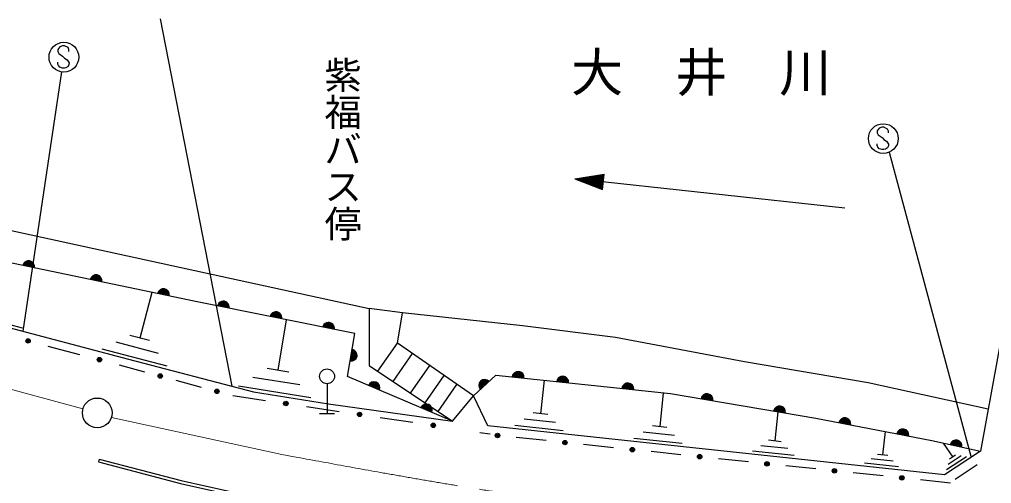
# Model space of a CAD drawing. Units: millimetres, scale not verified. Extents: x 40000 to 680000, y 20000 to 380000.
# Drawn here: x 460638 to 526006, y 297248 to 328458 of the extents above; entities that cross this region are included whole.
import ezdxf
from ezdxf.enums import TextEntityAlignment as Align

# ---------------------------------------------------------------- set-up
doc = ezdxf.new("R2010")
doc.units = ezdxf.units.MM
doc.header["$LTSCALE"] = 1000
doc.linetypes.add('CHAIN', pattern=[18.5, 12, -1.5, 3.5, -1.5])
for name, color, linetype, lineweight in [('M-BGD', 7, 'Continuous', 25), ('M-BMK', 2, 'CHAIN', 13), ('M-BMK-SRVR', 3, 'Continuous', 25), ('M-STR-HTXT', 7, 'Continuous', 13), ('M-STR-STRC', 7, 'Continuous', 25)]:
    doc.layers.add(name, color=color, linetype=linetype, lineweight=lineweight)
doc.styles.add('@ＭＳ ゴシック', font='')
doc.styles.add('ＭＳ ゴシック', font='')
doc.styles.get('@ＭＳ ゴシック').set_extended_font_data('@MS Gothic')
doc.styles.get('ＭＳ ゴシック').set_extended_font_data('MS Gothic')

msp = doc.modelspace()

# ---------------------------------------------------------------- linework, layer by layer
at = {"layer": 'M-BGD'}
for p, q in [((528735, 318480), (525251, 299416)), ((497977, 317746), (499954, 318052)), ((497977, 317746), (499842, 317022)), ((516137, 315772), (497977, 317746)), ((498025, 317727), (498028, 317754)), ((498074, 317708), (498079, 317762)), ((498122, 317690), (498131, 317770)), ((498170, 317671), (498182, 317778)), ((498218, 317652), (498233, 317785)), ((498267, 317634), (498284, 317793)), ((498315, 317615), (498335, 317801)), ((498363, 317596), (498386, 317809)), ((498411, 317577), (498437, 317817)), ((498460, 317559), (498489, 317825)), ((498508, 317540), (498540, 317833)), ((498556, 317521), (498591, 317841)), ((498604, 317502), (498642, 317849)), ((498653, 317484), (498693, 317857)), ((498701, 317465), (498744, 317865)), ((498749, 317446), (498796, 317873)), ((498797, 317428), (498847, 317880)), ((498846, 317409), (498898, 317888)), ((498894, 317390), (498949, 317896)), ((498942, 317371), (499000, 317904)), ((498991, 317353), (499051, 317912)), ((499039, 317334), (499102, 317920)), ((499087, 317315), (499154, 317928)), ((499135, 317297), (499205, 317936)), ((499184, 317278), (499256, 317944)), ((499232, 317259), (499307, 317952)), ((499280, 317240), (499358, 317960)), ((499328, 317222), (499409, 317968)), ((499377, 317203), (499461, 317975)), ((499425, 317184), (499512, 317983)), ((499473, 317165), (499563, 317991)), ((499521, 317147), (499614, 317999)), ((499570, 317128), (499665, 318007)), ((499618, 317109), (499716, 318015)), ((499666, 317091), (499768, 318023)), ((499714, 317072), (499819, 318031)), ((499763, 317053), (499870, 318039)), ((499811, 317034), (499921, 318047)), ((499842, 317022), (499954, 318052)), ((456092, 315140), (484163, 309018)), ((472584, 309469), (458986, 312307)), ((469531, 310105), (468731, 307035)), ((454007, 309309), (467980, 305615)), ((483183, 307328), (472584, 309469)), ((460841, 307705), (456951, 308735)), ((484163, 309018), (484163, 305186)), ((486393, 308739), (484163, 309018)), ((486068, 306696), (486393, 308739)), ((494462, 307858), (486393, 308739)), ((478571, 308265), (478021, 304865)), ((482701, 304437), (483183, 307328)), ((500715, 307077), (494462, 307858)), ((469991, 306005), (467131, 306745)), ((469391, 306865), (468071, 307205)), ((484745, 304798), (486066, 306697)), ((491176, 303143), (486068, 306696)), ((509385, 305442), (500715, 307077)), ((462553, 306489), (464686, 305928)), ((470581, 305145), (466191, 306285)), ((485769, 304113), (487077, 305994)), ((467980, 305615), (476384, 303420)), ((517700, 304021), (509385, 305442)), ((467351, 305228), (469046, 304769)), ((478751, 304745), (477291, 304975)), ((484163, 305186), (489768, 301439)), ((486935, 303333), (488228, 305193)), ((471164, 304194), (472859, 303735)), ((479491, 303885), (476331, 304385)), ((489768, 301439), (482701, 304437)), ((487913, 302680), (489194, 304522)), ((491176, 303143), (492668, 304545)), ((492668, 304545), (498667, 303914)), ((495921, 304205), (495681, 301945)), ((525768, 302248), (517700, 304021)), ((480221, 303015), (475361, 303795)), ((476384, 303420), (481417, 302617)), ((481323, 303959), (481323, 301959)), ((488789, 302094), (490059, 303920)), ((498667, 303914), (504420, 303300)), ((503931, 303355), (503691, 301085)), ((474977, 303160), (477179, 302835)), ((489768, 301439), (491176, 303143)), ((492131, 301136), (491176, 303143)), ((504420, 303300), (514190, 301645)), ((479932, 302428), (482134, 302102)), ((481417, 302617), (489768, 301439)), ((511641, 302075), (511431, 300115)), ((480823, 301959), (481823, 301959)), ((484886, 301696), (487088, 301370)), ((496681, 301345), (494571, 301575)), ((496161, 301885), (495191, 301995)), ((514190, 301645), (521990, 300148)), ((522832, 297833), (492131, 301136)), ((497191, 300795), (493951, 301145)), ((504691, 300485), (502581, 300705)), ((504171, 301025), (503201, 301135)), ((518851, 300755), (518681, 299175)), ((492280, 300574), (491588, 300667)), ((496059, 300135), (494046, 300346)), ((505211, 299935), (501961, 300275)), ((511851, 300065), (511011, 300155)), ((521990, 300148), (525251, 299416)), ((500590, 299660), (498576, 299871)), ((505120, 299185), (503107, 299396)), ((512741, 299125), (509941, 299425)), ((512301, 299595), (510481, 299795)), ((522761, 299975), (523391, 299025)), ((525251, 299416), (522832, 297833)), ((465994, 298893), (465943, 298700)), ((465994, 298893), (471519, 297446)), ((509651, 298710), (507637, 298921)), ((519381, 298755), (517911, 298915)), ((519021, 299135), (518341, 299205)), ((524331, 299055), (522971, 298165)), ((523961, 299105), (523081, 298525)), ((523591, 299155), (523181, 298885)), ((465943, 298700), (471472, 297252)), ((514181, 298235), (512168, 298446)), ((519741, 298365), (517471, 298615)), ((523564, 297535), (525030, 298536)), ((471519, 297446), (476434, 296349)), ((518712, 297760), (516698, 297971)), ((523242, 297285), (521229, 297496)), ((471472, 297252), (476395, 296152))]:
    msp.add_line(p, q, dxfattribs=at)
for centre, radius in [((461220, 306839), 150), ((461220, 306839), 100), ((461220, 306839), 50), ((466018, 305578), 150), ((466018, 305578), 100), ((466018, 305578), 50), ((470105, 304482), 150), ((481323, 304459), 500), ((470105, 304482), 100), ((470105, 304482), 50), ((473918, 303448), 150), ((473918, 303448), 100), ((473918, 303448), 50), ((478555, 302631), 150), ((478555, 302631), 100), ((478555, 302631), 50), ((483510, 301899), 150), ((483510, 301899), 100), ((483510, 301899), 50), ((488464, 301167), 150), ((488464, 301167), 100), ((488464, 301167), 50), ((492787, 300478), 150), ((492787, 300478), 100), ((492787, 300478), 50), ((497318, 300003), 150), ((497318, 300003), 100), ((497318, 300003), 50), ((501848, 299528), 150), ((501848, 299528), 100), ((501848, 299528), 50), ((506379, 299053), 150), ((506379, 299053), 100), ((506379, 299053), 50), ((510909, 298578), 150), ((510909, 298578), 100), ((510909, 298578), 50), ((515440, 298103), 150), ((515440, 298103), 100), ((515440, 298103), 50), ((519970, 297628), 150), ((519970, 297628), 100), ((519970, 297628), 50)]:
    msp.add_circle(centre, radius, dxfattribs=at)
for centre, radius, start, end in [((461252, 311834), 400, 348.2137, 168.2137), ((461252, 311834), 400, 348.2137, 168.2137), ((461252, 311834), 350, 348.2137, 168.2137), ((461252, 311834), 300, 348.2137, 168.2137), ((461252, 311834), 250, 348.2137, 168.2137), ((461252, 311834), 200, 348.2137, 168.2137), ((461252, 311834), 150, 348.2137, 168.2137), ((461252, 311834), 100, 348.2137, 168.2137), ((461252, 311834), 50, 348.2137, 168.2137), ((465785, 310888), 400, 348.2137, 168.2137), ((465785, 310888), 400, 348.2137, 168.2137), ((465785, 310888), 350, 348.2137, 168.2137), ((465785, 310888), 300, 348.2137, 168.2137), ((465785, 310888), 250, 348.2137, 168.2137), ((465785, 310888), 200, 348.2137, 168.2137), ((465785, 310888), 150, 348.2137, 168.2137), ((465785, 310888), 100, 348.2137, 168.2137), ((465785, 310888), 50, 348.2137, 168.2137), ((470317, 309942), 400, 348.2137, 168.2137), ((470317, 309942), 400, 348.2137, 168.2137), ((470317, 309942), 350, 348.2137, 168.2137), ((470317, 309942), 300, 348.2137, 168.2137), ((470317, 309942), 250, 348.2137, 168.2137), ((470317, 309942), 200, 348.2137, 168.2137), ((470317, 309942), 150, 348.2137, 168.2137), ((470317, 309942), 100, 348.2137, 168.2137), ((470317, 309942), 50, 348.2137, 168.2137), ((474350, 309112), 400, 348.57881, 168.57881), ((474350, 309112), 400, 348.57881, 168.57881), ((474350, 309112), 350, 348.57881, 168.57881), ((474350, 309112), 300, 348.57881, 168.57881), ((474350, 309112), 250, 348.57881, 168.57881), ((474350, 309112), 200, 348.57881, 168.57881), ((474350, 309112), 150, 348.57881, 168.57881), ((474350, 309112), 100, 348.57881, 168.57881), ((474350, 309112), 50, 348.57881, 168.57881), ((477883, 308399), 400, 348.57881, 168.57881), ((477883, 308399), 400, 348.57881, 168.57881), ((477883, 308399), 350, 348.57881, 168.57881), ((477883, 308399), 300, 348.57881, 168.57881), ((477883, 308399), 250, 348.57881, 168.57881), ((477883, 308399), 200, 348.57881, 168.57881), ((477883, 308399), 150, 348.57881, 168.57881), ((477883, 308399), 100, 348.57881, 168.57881), ((477883, 308399), 50, 348.57881, 168.57881), ((481417, 307685), 400, 348.57881, 168.57881), ((481417, 307685), 400, 348.57881, 168.57881), ((481417, 307685), 350, 348.57881, 168.57881), ((481417, 307685), 300, 348.57881, 168.57881), ((481417, 307685), 250, 348.57881, 168.57881), ((481417, 307685), 200, 348.57881, 168.57881), ((481417, 307685), 150, 348.57881, 168.57881), ((481417, 307685), 100, 348.57881, 168.57881), ((481417, 307685), 50, 348.57881, 168.57881), ((482942, 305883), 400, 260.53768, 80.53768), ((482942, 305883), 400, 260.53768, 80.53768), ((482942, 305883), 350, 260.53768, 80.53768), ((482942, 305883), 300, 260.53768, 80.53768), ((482942, 305883), 250, 260.53768, 80.53768), ((482942, 305883), 200, 260.53768, 80.53768), ((482942, 305883), 150, 260.53768, 80.53768), ((482942, 305883), 100, 260.53768, 80.53768), ((482942, 305883), 50, 260.53768, 80.53768), ((494168, 304387), 400, 354.0026, 174.0026), ((494168, 304387), 400, 354.0026, 174.0026), ((494168, 304387), 350, 354.0026, 174.0026), ((494168, 304387), 300, 354.0026, 174.0026), ((494168, 304387), 250, 354.0026, 174.0026), ((484468, 303688), 400, 337.01128, 157.01128), ((484468, 303688), 400, 337.01128, 157.01128), ((484468, 303688), 350, 337.01128, 157.01128), ((484468, 303688), 300, 337.01128, 157.01128), ((491922, 303844), 400, 43.22747, 223.22747), ((491922, 303844), 400, 43.22747, 223.22747), ((491922, 303844), 350, 43.22747, 223.22747), ((491922, 303844), 300, 43.22747, 223.22747), ((491922, 303844), 250, 43.22747, 223.22747), ((491922, 303844), 200, 43.22747, 223.22747), ((491922, 303844), 150, 43.22747, 223.22747), ((494168, 304387), 200, 354.0026, 174.0026), ((494168, 304387), 150, 354.0026, 174.0026), ((494168, 304387), 100, 354.0026, 174.0026), ((494168, 304387), 50, 354.0026, 174.0026), ((497167, 304072), 400, 354.0026, 174.0026), ((497167, 304072), 400, 354.0026, 174.0026), ((497167, 304072), 350, 354.0026, 174.0026), ((497167, 304072), 300, 354.0026, 174.0026), ((497167, 304072), 250, 354.0026, 174.0026), ((497167, 304072), 200, 354.0026, 174.0026), ((497167, 304072), 150, 354.0026, 174.0026), ((497167, 304072), 100, 354.0026, 174.0026), ((497167, 304072), 50, 354.0026, 174.0026), ((501544, 303607), 400, 353.90553, 173.90553), ((501544, 303607), 400, 353.90553, 173.90553), ((484468, 303688), 250, 337.01128, 157.01128), ((484468, 303688), 200, 337.01128, 157.01128), ((484468, 303688), 150, 337.01128, 157.01128), ((484468, 303688), 100, 337.01128, 157.01128), ((484468, 303688), 50, 337.01128, 157.01128), ((491922, 303844), 100, 43.22747, 223.22747), ((491922, 303844), 50, 43.22747, 223.22747), ((501544, 303607), 350, 353.90553, 173.90553), ((501544, 303607), 300, 353.90553, 173.90553), ((501544, 303607), 250, 353.90553, 173.90553), ((501544, 303607), 200, 353.90553, 173.90553), ((501544, 303607), 150, 353.90553, 173.90553), ((501544, 303607), 100, 353.90553, 173.90553), ((501544, 303607), 50, 353.90553, 173.90553), ((506863, 302886), 400, 350.38789, 170.38789), ((506863, 302886), 400, 350.38789, 170.38789), ((506863, 302886), 350, 350.38789, 170.38789), ((506863, 302886), 300, 350.38789, 170.38789), ((506863, 302886), 250, 350.38789, 170.38789), ((506863, 302886), 200, 350.38789, 170.38789), ((506863, 302886), 150, 350.38789, 170.38789), ((506863, 302886), 100, 350.38789, 170.38789), ((506863, 302886), 50, 350.38789, 170.38789), ((488001, 302189), 400, 337.01128, 157.01128), ((488001, 302189), 400, 337.01128, 157.01128), ((488001, 302189), 350, 337.01128, 157.01128), ((488001, 302189), 300, 337.01128, 157.01128), ((488001, 302189), 250, 337.01128, 157.01128), ((488001, 302189), 200, 337.01128, 157.01128), ((488001, 302189), 150, 337.01128, 157.01128), ((488001, 302189), 100, 337.01128, 157.01128), ((488001, 302189), 50, 337.01128, 157.01128), ((511747, 302059), 400, 350.38789, 170.38789), ((511747, 302059), 400, 350.38789, 170.38789), ((511747, 302059), 350, 350.38789, 170.38789), ((511747, 302059), 300, 350.38789, 170.38789), ((511747, 302059), 250, 350.38789, 170.38789), ((511747, 302059), 200, 350.38789, 170.38789), ((511747, 302059), 150, 350.38789, 170.38789), ((511747, 302059), 100, 350.38789, 170.38789), ((511747, 302059), 50, 350.38789, 170.38789), ((516140, 301271), 400, 349.13594, 169.13594), ((516140, 301271), 400, 349.13594, 169.13594), ((516140, 301271), 350, 349.13594, 169.13594), ((516140, 301271), 300, 349.13594, 169.13594), ((516140, 301271), 250, 349.13594, 169.13594), ((516140, 301271), 200, 349.13594, 169.13594), ((516140, 301271), 150, 349.13594, 169.13594), ((516140, 301271), 100, 349.13594, 169.13594), ((516140, 301271), 50, 349.13594, 169.13594), ((520040, 300523), 400, 349.13594, 169.13594), ((520040, 300523), 400, 349.13594, 169.13594), ((520040, 300523), 350, 349.13594, 169.13594), ((520040, 300523), 300, 349.13594, 169.13594), ((520040, 300523), 250, 349.13594, 169.13594), ((520040, 300523), 200, 349.13594, 169.13594), ((520040, 300523), 150, 349.13594, 169.13594), ((520040, 300523), 100, 349.13594, 169.13594), ((520040, 300523), 50, 349.13594, 169.13594), ((523620, 299782), 400, 347.3485, 167.3485), ((523620, 299782), 400, 347.3485, 167.3485), ((523620, 299782), 350, 347.3485, 167.3485), ((523620, 299782), 300, 347.3485, 167.3485), ((523620, 299782), 250, 347.3485, 167.3485), ((523620, 299782), 200, 347.3485, 167.3485), ((523620, 299782), 150, 347.3485, 167.3485), ((523620, 299782), 100, 347.3485, 167.3485), ((523620, 299782), 50, 347.3485, 167.3485)]:
    msp.add_arc(centre, radius, start, end, dxfattribs=at)
at = {"layer": 'M-BMK'}
for p, q in [((405577, 318291), (464909, 302273)), ((466825, 301700), (478283, 299203))]:
    msp.add_line(p, q, dxfattribs=at)
msp.add_open_spline([(478283, 299203), (482703, 298389), (487122, 297574), (491560, 296867), (496297, 296111), (501055, 295477), (505826, 294988), (510593, 294500), (515372, 294157), (520152, 293814)], degree=3, knots=[0, 0, 0, 0, 1, 1, 1, 2, 2, 2, 3, 3, 3, 3], dxfattribs=at)
at = {"layer": 'M-BMK-SRVR'}
msp.add_circle((465871, 302000), 1000, dxfattribs=at)
at = {"layer": 'M-STR-STRC'}
for p, q in [((474944, 303796), (470130, 328505)), ((463344, 326619), (463220, 326435)), ((463220, 326435), (463222, 326303)), ((463222, 326303), (463286, 326174)), ((463536, 326685), (463344, 326619)), ((463657, 326682), (463536, 326685)), ((463907, 326564), (463657, 326682)), ((463970, 326432), (463907, 326564)), ((463970, 326303), (463970, 326432)), ((463222, 325455), (463220, 325576)), ((463286, 326174), (463541, 325992)), ((463541, 325992), (463670, 325861)), ((463670, 325861), (463849, 325745)), ((463849, 325745), (463976, 325545)), ((463976, 325545), (463970, 325434)), ((463470, 324935), (460864, 307496)), ((463262, 325352), (463222, 325455)), ((463346, 325242), (463262, 325352)), ((463533, 325181), (463346, 325242)), ((463668, 325181), (463533, 325181)), ((463768, 325210), (463668, 325181)), ((463910, 325302), (463768, 325210)), ((463970, 325434), (463910, 325302)), ((518444, 321143), (518320, 320959)), ((518320, 320959), (518323, 320827)), ((518636, 321209), (518444, 321143)), ((518757, 321206), (518636, 321209)), ((519007, 321088), (518757, 321206)), ((519071, 320956), (519007, 321088)), ((519071, 320827), (519071, 320956)), ((518323, 320827), (518386, 320698)), ((518386, 320698), (518641, 320516)), ((518641, 320516), (518770, 320385)), ((518770, 320385), (518950, 320269)), ((518323, 319979), (518320, 320100)), ((518362, 319877), (518323, 319979)), ((518447, 319766), (518362, 319877)), ((518634, 319705), (518447, 319766)), ((518768, 319705), (518634, 319705)), ((518868, 319734), (518768, 319705)), ((519010, 319827), (518868, 319734)), ((518950, 320269), (519076, 320069)), ((519071, 319958), (519010, 319827)), ((519076, 320069), (519071, 319958)), ((519124, 319528), (524630, 299010))]:
    msp.add_line(p, q, dxfattribs=at)
for centre in [(463627, 325922), (518727, 320446)]:
    msp.add_circle(centre, 1000, dxfattribs=at)

# ---------------------------------------------------------------- texts
at = {"layer": 'M-STR-HTXT', "style": 'ＭＳ ゴシック'}
msp.add_text('大\u3000井\u3000川', height=2566, dxfattribs=at).set_placement((497732, 326188), align=Align.TOP_LEFT)
at = {"layer": 'M-STR-HTXT', "style": '@ＭＳ ゴシック'}
msp.add_text('紫福バス停', height=1833, rotation=270, dxfattribs=at).set_placement((480900, 325990), align=Align.BOTTOM_LEFT)

doc.saveas('drawing.dxf')
